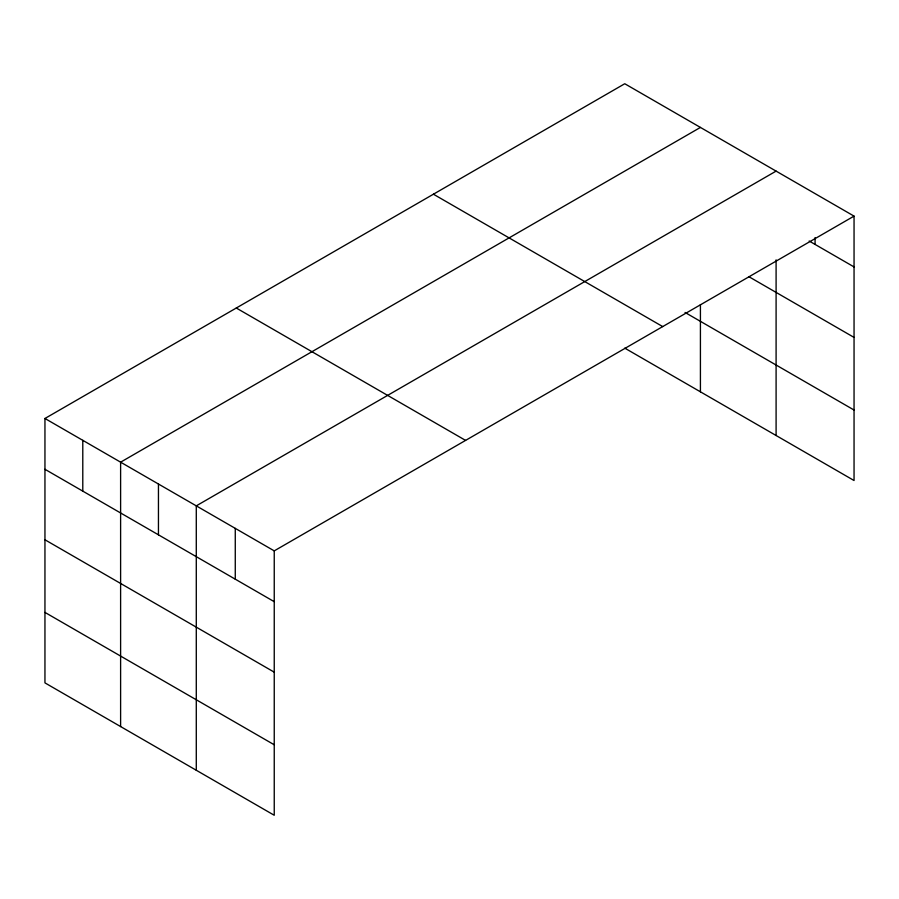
<?xml version="1.0" encoding="UTF-8"?>
<svg xmlns="http://www.w3.org/2000/svg" width="899" height="899" viewBox="0 0 899 899"><rect width="100%" height="100%" fill="white"/><g stroke="black" fill="none" stroke-linecap="round" stroke-linejoin="round"><path stroke-width="1.35" d="M854.05 216.12L274.24 550.873L274.24 815.258L44.95 682.88L44.95 418.484L624.76 83.742L854.05 216.12L854.05 480.516L624.76 348.127M700.422 127.422L120.612 462.176L120.612 726.561M776.095 171.113L196.285 505.856L196.285 770.252M809.167 241.011L854.05 266.924M748.901 276.701L854.05 337.406M685.049 312.459L854.05 410.023M433.419 194.206L662.709 326.584M236.291 308.02L465.581 440.398M44.95 418.484L274.24 550.873M44.95 469.289L274.24 601.678M44.95 539.771L274.24 672.16M44.95 612.399L274.24 744.777M815.067 237.561L815.067 244.427M776.095 259.867L776.095 435.498M700.422 304.57L700.422 391.818M235.268 528.365L235.268 579.17M158.449 484.022L158.449 534.826M82.787 440.33L82.787 491.135"/></g></svg>
